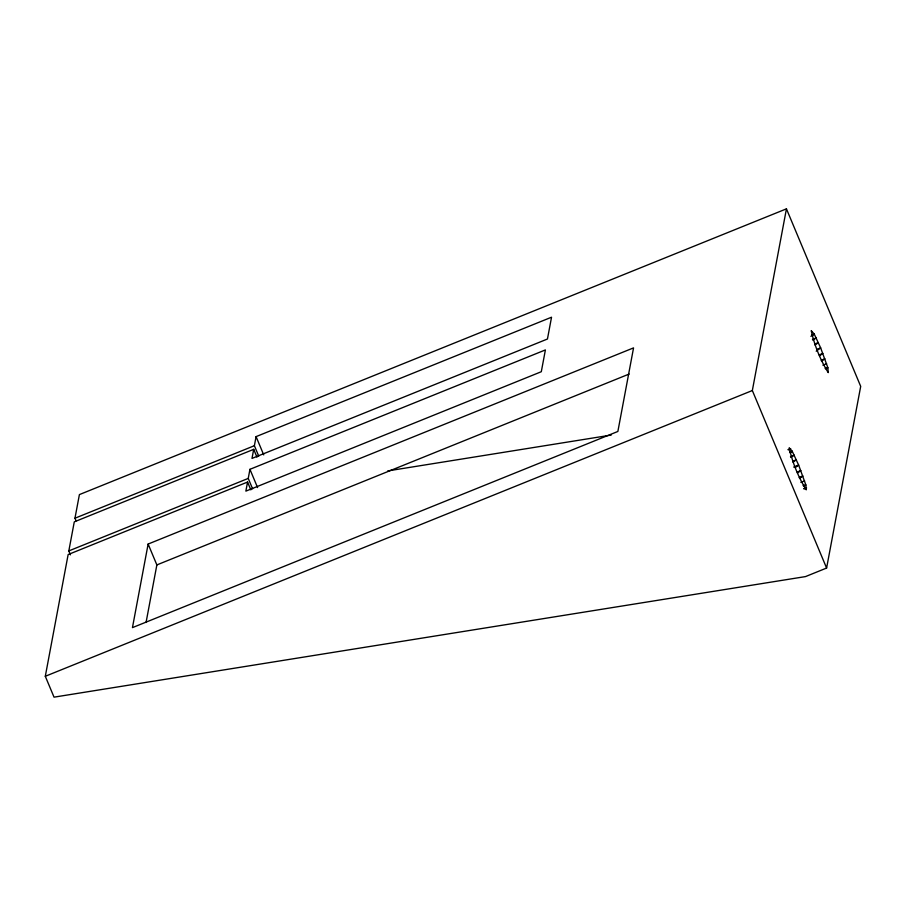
<?xml version="1.0" encoding="UTF-8"?>
<svg xmlns="http://www.w3.org/2000/svg" width="906" height="906" viewBox="0 0 906 906"><rect width="100%" height="100%" fill="white"/><g stroke="black" fill="none" stroke-linecap="round" stroke-linejoin="round"><path stroke-width="1.36" d="M76.059 520.825L74.96 518.221L79.4 494.597L786.442 208.844L860.7 386.364L826.6 568.051L805.502 576.59L54.032 697.156L45.3 676.284L68.143 554.551L247.565 482.049L250.837 489.874M70.464 554.834L68.822 550.916L74.281 521.856L253.703 449.342L256.976 457.168M148.131 544.053L132.446 627.632L617.869 431.46L633.554 347.881L148.131 544.053L156.863 564.925L146.059 622.467M247.565 482.049L245.854 491.131L541.301 371.72L545.401 349.92L249.943 469.319L248.244 478.413L252.604 488.844M253.703 449.342L251.993 458.425L547.451 339.014L551.539 317.213L256.081 436.624L254.382 445.707L258.742 456.137M826.6 568.051L752.342 390.531L786.442 208.844M816.215 351.177L820.655 347.87L814.279 334.167L811.232 330.611C814.437 345.299 820.281 359.863 828.231 372.615L827.88 367.768L820.655 347.87L816.929 349.376M795.309 467.541L798.639 465.061L792.263 451.358L789.228 447.813C792.433 462.49 798.277 477.054 806.227 489.818L805.864 484.97L798.639 465.061L793.679 467.066M815.049 345.016L818.367 342.581L814.641 344.087M793.033 462.219L796.363 459.772L792.637 461.279M797.507 473.034L800.87 470.576L797.155 472.083M819.522 355.854L822.886 353.397L819.171 354.903M812.852 340.237L816.193 337.915L812.467 339.422M790.847 457.439L794.188 455.106L790.462 456.613M821.504 361.166L824.924 358.799L821.198 360.305M799.5 478.368L802.92 475.99L799.194 477.496M810.893 336.33L814.279 334.167L811.606 334.869M790.009 452.807L792.263 451.358L789.602 452.06M74.96 518.221L254.382 445.707M68.822 550.916L248.244 478.413M156.863 564.925L629.16 374.042M811.787 335.175L814.279 334.167M45.3 676.284L752.342 390.531M822.908 365.209L826.623 363.702M825.389 368.776L827.88 367.768L825.241 368.3M788.254 449.795L790.734 448.787L788.129 449.648M789.783 452.366L792.263 451.358M800.893 482.4L804.619 480.893M803.384 485.967L805.864 484.97L803.237 485.491M804.098 488.934L806.578 487.938L803.848 488.628M387.757 470.916L611.233 435.061M256.081 436.624L263.725 454.88M249.943 469.319L257.587 487.587"/></g></svg>
